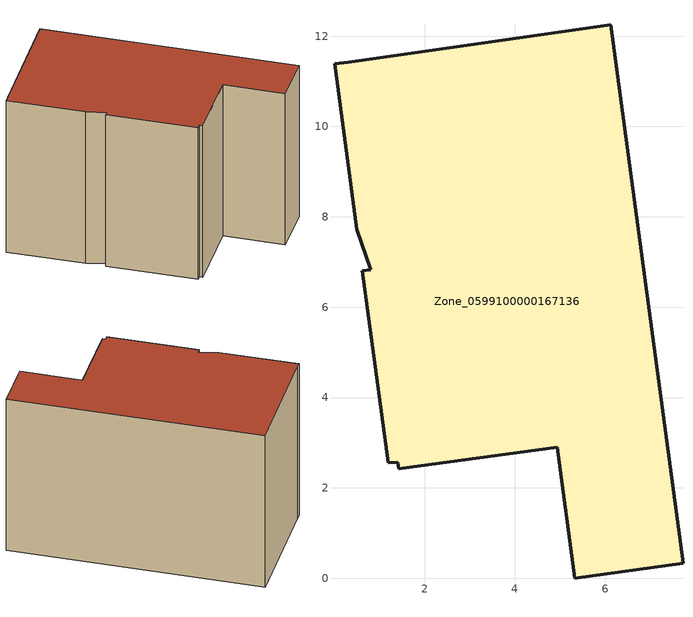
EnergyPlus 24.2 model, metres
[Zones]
Zone_0599100000167136
 floor ground (C_G): 0.81,6.83 0.5,7.73 0.01,11.39 0.31,11.43 6.12,12.25 7.72,0.33 5.32,0 4.94,2.9 1.42,2.43 1.41,2.57 1.2,2.55 0.62,6.81 z0
 wall outside (C_F): 0.5,7.73 0.81,6.83 0.62,6.81 1.2,2.55 1.41,2.57 1.42,2.43 4.94,2.9 5.32,0 7.72,0.33 6.12,12.25 0.31,11.43 0.01,11.39 0.5,7.73 z0:8.07
 roof outside (C_R): 1.41,2.57 1.42,2.43 4.94,2.9 5.32,0 7.72,0.33 6.12,12.25 0.31,11.43 0.01,11.39 0.5,7.73 0.81,6.83 0.62,6.81 1.2,2.55 z8.07
[BUILDING]
Pand.0599100000167136: North Axis=0; Terrain=City; Loads Convergence Tolerance Value=0.04; Temperature Convergence Tolerance Value=0.4; Solar Distribution=FullExterior; Maximum Number of Warmup Days=25; Minimum Number of Warmup Days=1
[Site:Location]
Rotterdam.The.Hague.AP_ZH_NLD Design_Conditions: Latitude=51.96; Longitude=4.45; Time Zone=1; Elevation=-4.5
[SITE:GROUNDTEMPERATURE:BUILDINGSURFACE]
18, 18, 18, 18, 18, 18, 18, 18, 18, 18, 18, 18
[MATERIAL] Thermal Absorptance=0.9; Solar Absorptance=0.7; Visible Absorptance=0.7
Name | Roughness | Thickness | Conductivity | Density | Specific Heat
G.TC.1946-1964 | MediumSmooth | 0.15 | 1 | 540 | 1210
F.TC.1946-1964 | Rough | 0.3 | 0.857143 | 1920 | 840
R.TC.1946-1964 | MediumRough | 0.2 | 0.235294 | 1500 | 1000
[CONSTRUCTION]
C_G: G.TC.1946-1964
C_F: F.TC.1946-1964
C_R: R.TC.1946-1964
[ZONE]
Zone_0599100000167136: Type=1; Multiplier=1; Ceiling Height=Autocalculate; Volume=Autocalculate; Floor Area=autocalculate; Part of Total Floor Area=Yes
[ZONEINFILTRATION:DESIGNFLOWRATE]
Infil_Zone_0599100000167136: Zone or ZoneList or Space or SpaceList=Zone_0599100000167136; Schedule=AlwaysOn; Design Flow Rate Calculation Method=Flow/Area; Flow Rate per Floor Area=0.003; Constant Term Coefficient=1; Temperature Term Coefficient=0; Velocity Term Coefficient=0; Velocity Squared Term Coefficient=0
[HVACTEMPLATE:ZONE:IDEALLOADSAIRSYSTEM]
Zone_0599100000167136: Maximum Heating Supply Air Temperature=50; Minimum Cooling Supply Air Temperature=13; Maximum Heating Supply Air Humidity Ratio=0.0156; Minimum Cooling Supply Air Humidity Ratio=0.0077; Heating Limit=NoLimit; Cooling Limit=NoLimit; Dehumidification Control Type=ConstantSensibleHeatRatio; Cooling Sensible Heat Ratio=0.7; Dehumidification Setpoint=60; Humidification Control Type=None; Humidification Setpoint=30; Outdoor Air Method=None; Outdoor Air Flow Rate per Person=0.00944; Outdoor Air Flow Rate per Zone Floor Area=0; Outdoor Air Flow Rate per Zone=0; Demand Controlled Ventilation Type=None; Outdoor Air Economizer Type=NoEconomizer; Heat Recovery Type=None; Sensible Heat Recovery Effectiveness=0.7; Latent Heat Recovery Effectiveness=0.65
[ZONECONTROL:THERMOSTAT]
ThermostatControl_Zone_0599100000167136: Zone or ZoneList=Zone_0599100000167136; Control Type Schedule=DualSetpointControlType; Control 1=Thermostat_Zone_0599100000167136; Temperature Difference Between Cutout And Setpoint=0
[THERMOSTATSETPOINT:DUALSETPOINT]
Thermostat_Zone_0599100000167136: Heating Setpoint Temperature Schedule=HeatingSetpoint_Zone_0599100000167136; Cooling Setpoint Temperature Schedule=CoolingSetpoint_Zone_0599100000167136
[SCHEDULE:COMPACT]
HeatingSetpoint_Zone_0599100000167136: Through: 12/31, For: AllDays, Until: 24:00, 21
CoolingSetpoint_Zone_0599100000167136: Through: 12/31, For: AllDays, Until: 24:00, 24
DualSetpointControlType: Through: 12/31, For: AllDays, Until: 24:00, 4
AlwaysOn: Through: 12/31, For: AllDays, Until: 24:00, 1
